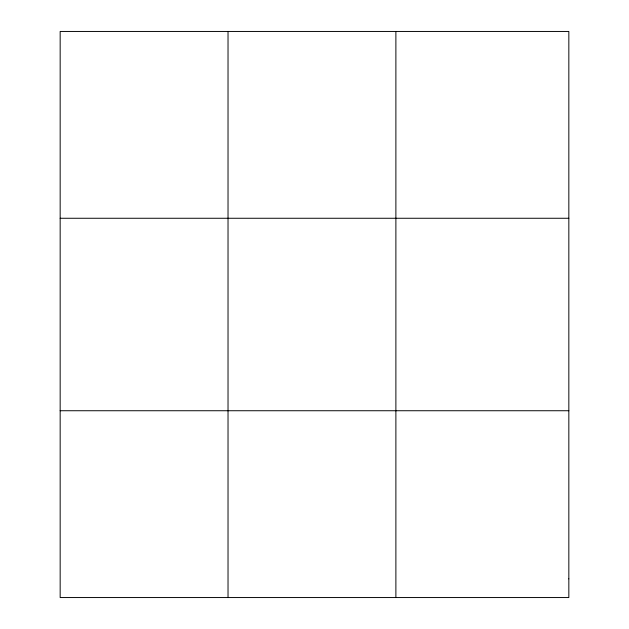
<?xml version="1.0" encoding="UTF-8"?>
<svg xmlns="http://www.w3.org/2000/svg" width="629" height="629" viewBox="0 0 629 629"><rect width="100%" height="100%" fill="white"/><g stroke="black" fill="none" stroke-linecap="round" stroke-linejoin="round"><path stroke-width="0.94" d="M228.028 597.55L228.028 31.45M395.885 597.55L395.885 31.45M60.164 218.263L568.836 218.263M60.164 410.737L568.836 410.737M568.836 578.869L568.836 597.55L60.164 597.55L60.164 31.45L568.836 31.45L568.836 578.869"/></g></svg>
